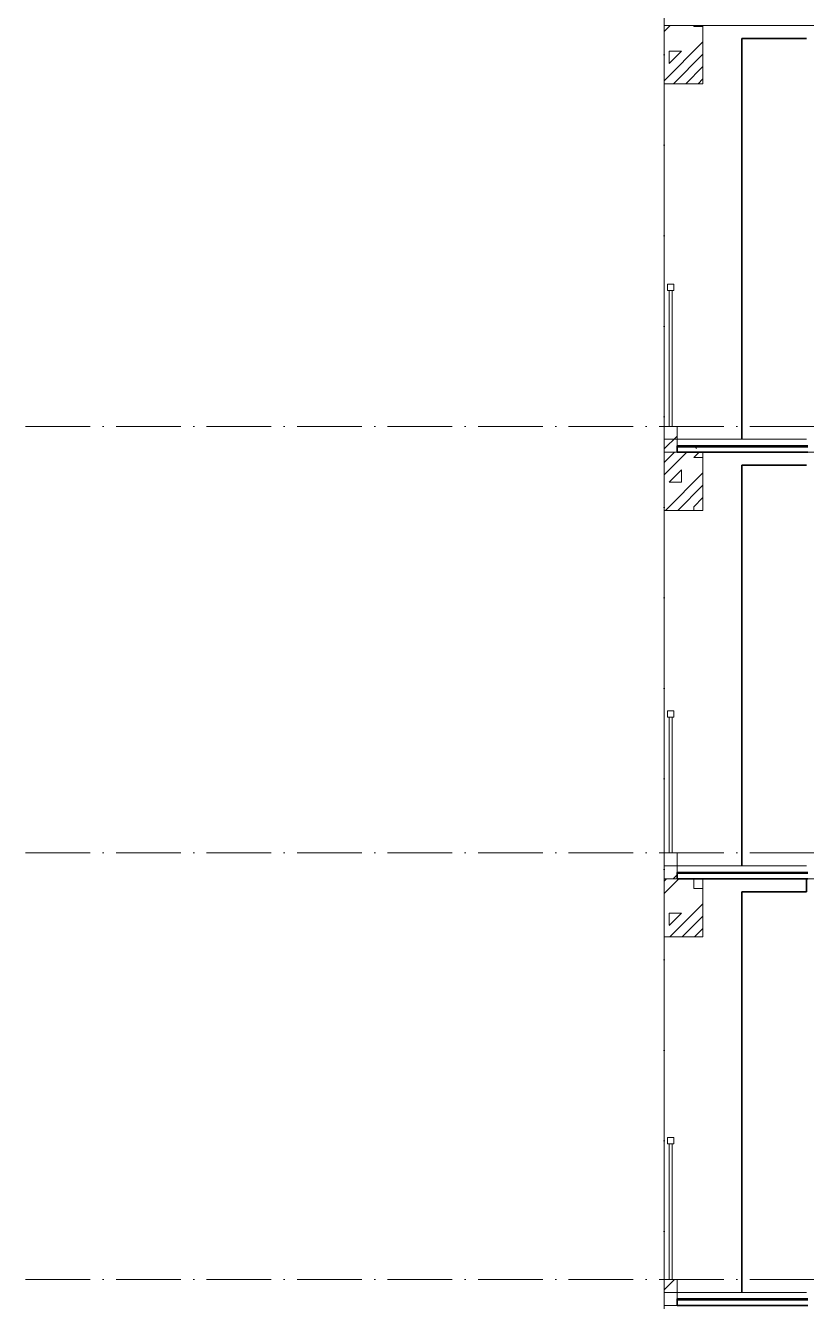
# Model space of a CAD drawing. Header units: millimetres. Extents: x -4940 to 55609, y -15283 to 93540.
# Drawn here: x -4940 to 1100, y 48100 to 58000 of the extents above; entities that cross this region are included whole.
import ezdxf

# ---------------------------------------------------------------- set-up
doc = ezdxf.new("R2010")
doc.units = ezdxf.units.MM
doc.linetypes.add('Grid Line', pattern=[14, 10, -2, 0, -2])
for name, color, linetype, lineweight in [('A-FLOR-HRAL', 41, 'Continuous', 5), ('A-FLOR-MCUT', 3, 'Continuous', 9), ('HATCH-TUONG', 152, 'Continuous', 9), ('NET CAT', 3, 'Continuous', 5), ('NET CATConcrete', 3, 'Continuous', 5), ('NET THAY 2', 55, 'Continuous', 5), ('NET-CAT', 3, 'Continuous', 9), ('NET-THAY', 2, 'Continuous', 15), ('TRUC', 225, 'Continuous', 5)]:
    doc.layers.add(name, color=color, linetype=linetype, lineweight=lineweight)
pattern_1 = [(45, (21278.48, 39800), (-141.4214, 141.4214), [])]
pattern_2 = [(45, (21373.7, 39800), (-476.246, 476.246), []), (45, (21469, 39800), (-476.246, 476.246), []), (45, (21278.5, 39800), (-476.246, 476.246), []), (45, (21754.7, 39800), (-476.246, 476.246), []), (45, (21850, 39800), (-476.246, 476.246), []), (0, (21659.5, 39895.25), (0, 952.5), [95.25, -857.25]), (0, (21754.7, 39990.5), (0, 952.5), [95.25, -857.25]), (45, (21659.5, 39895.25), (0, 952.491), [134.684, -1212.342]), (45, (21754.7, 39895.25), (0, 952.491), [134.684, -1212.342]), (0, (21659.5, 39895.25), (0, 952.5), [95.25, -857.25]), (90, (21183.2, 39895.25), (-952.5, 6e-14), [95.25, -857.25]), (90, (21278.5, 39895.25), (-952.5, 6e-14), [190.5, -762]), (45, (21183.2, 39990.5), (0, 952.491), [134.684, -1212.342]), (90, (22040.5, 40181), (-952.5, 6e-14), [95.25, -857.25]), (0, (21945.2, 40181), (0, 952.5), [95.25, -857.25]), (45, (21945.2, 40181), (0, 952.491), [134.684, -1212.342]), (0, (22135.7, 39895.25), (0, 952.5), [95.25, -857.25]), (0, (22135.7, 40371.5), (0, 952.5), [95.25, -857.25]), (90, (22326.2, 40466.75), (-952.5, 6e-14), [95.25, -857.25]), (45, (22135.7, 40371.5), (0, 952.491), [269.367, -1077.66]), (45, (22231, 40371.5), (0, 952.491), [134.684, -1212.342]), (45, (22421.5, 40562), (0, 952.491), [134.684, -1212.342]), (0, (22421.5, 40657.25), (0, 952.5), [95.25, -857.25]), (90, (22421.5, 40562), (-952.5, 6e-14), [95.25, -857.25]), (0, (21754.7, 40562), (0, 952.5), [95.25, -857.25]), (0, (21945.2, 40657.25), (0, 952.5), [95.25, -857.25]), (90, (21850, 40562), (-952.5, 6e-14), [95.25, -857.25]), (90, (21945.2, 40562), (-952.5, 6e-14), [95.25, -857.25]), (45, (21754.7, 40562), (0, 952.491), [134.684, -1212.342]), (45, (21945.2, 40562), (0, 952.491), [134.684, -1212.342]), (135, (21397.46, 40014.8), (-952.491, 6e-14), [134.684, -1212.342]), (135, (21516.6, 40133.4), (-952.491, 6e-14), [134.683, -1212.342]), (135, (21588.04, 40204.8), (-952.491, 6e-14), [134.683, -1212.342]), (135, (21611.85, 40228.6), (-952.491, 6e-14), [134.683, -1212.342]), (135, (21659.5, 40276.25), (-952.491, 6e-14), [134.683, -1212.342]), (135, (21683.3, 40300.06), (-952.491, 6e-14), [134.683, -1212.342]), (135, (21754.7, 40371.5), (-952.491, 6e-14), [134.683, -1212.342]), (135, (21802.35, 40419.1), (-952.491, 6e-14), [134.683, -1212.342]), (45, (21397.46, 40014.8), (0, 952.491), [95.25, -1251.775]), (45, (21516.6, 40133.4), (0, 952.491), [67.36, -1279.665]), (45, (21683.3, 40300.06), (0, 952.491), [67.36, -1279.665]), (45, (21588.04, 40395.3), (0, 952.491), [67.36, -1279.665]), (45, (21754.7, 40371.5), (0, 952.491), [67.36, -1279.665]), (45, (21659.5, 40466.75), (0, 952.491), [67.36, -1279.665]), (0, (21302.7, 40109.5), (0, 952.5), [190.043, -762.457]), (0, (21516.6, 40323.9), (0, 952.5), [95.25, -857.25])]

# ---------------------------------------------------------------- blocks, each defined once
blk = doc.blocks.new('Railing - 25mm-77671-MẶT CẮT A-A')
at = {"layer": 'NET THAY 2', "color": 130, "lineweight": 9}
for p, q in [((42537.4, 22950), (42537.4, 21900)), ((42562.4, 21900), (42562.4, 22950))]:
    blk.add_line(p, q, dxfattribs=at)
blk = doc.blocks.new('Railing - Railing-227121-MẶT CẮT A-A')
at = {"layer": 'A-FLOR-HRAL', "color": 130, "lineweight": 9}
for p, q in [((24.9, 23000), (24.9, 22950)), ((74.9, 23000), (24.9, 23000)), ((74.9, 22950), (74.9, 23000)), ((24.9, 22950), (74.9, 22950))]:
    blk.add_line(p, q, dxfattribs=at)
at = {"extrusion": (0, 0, -1), "zscale": -1}
blk.add_blockref('Railing - 25mm-77671-MẶT CẮT A-A', (-42599.9, 0), dxfattribs=at)
blk = doc.blocks.new('ALC1807-ASCENT PLAZA-TANG DIEN HINH-TANG 5_rvt-9-MẶT CẮT A-A')
at = {"layer": 'HATCH-TUONG'}
h = blk.add_hatch(dxfattribs=at)
h.set_pattern_fill('FP_10', color=130, style=0, pattern_type=2)
h.set_pattern_definition(pattern_1)
h.paths.add_polyline_path([(-0.1, 48100), (99.9, 48100), (99.9, 48300), (-0.1, 48300)], flags=0)
at = {"layer": 'A-FLOR-MCUT', "color": 130}
blk.add_line((1109.9, 48140), (99.9, 48140), dxfattribs=at)
at = {"layer": 'NET-CAT', "color": 130}
for p, q in [((-0.1, 48300), (-0.1, 48100)), ((99.9, 48300), (-0.1, 48300)), ((99.9, 48100), (99.9, 48300)), ((-0.1, 48100), (99.9, 48100))]:
    blk.add_line(p, q, dxfattribs=at)
at = {"layer": 'NET-CAT', "color": 50, "lineweight": 35}
for p, q in [((1109.9, 48150), (99.9, 48150)), ((99.9, 48150), (99.9, 48100)), ((99.9, 48100), (1109.9, 48100))]:
    blk.add_line(p, q, dxfattribs=at)
at = {"layer": 'NET-THAY', "color": 50, "lineweight": 35}
for p, q in [((1099.9, 51300), (1099.9, 51400)), ((599.9, 48200), (599.9, 51300)), ((599.9, 51300), (699.9, 51300)), ((1099.9, 51300), (699.9, 51300))]:
    blk.add_line(p, q, dxfattribs=at)
at = {"color": 50, "lineweight": 35}
blk.add_blockref('Railing - Railing-227121-MẶT CẮT A-A', (0, 26400), dxfattribs=at)
blk = doc.blocks.new('ALC1807-ASCENT PLAZA-TANG DIEN HINH-TANG 5_rvt-10-MẶT CẮT A-A')
at = {"layer": 'HATCH-TUONG'}
h = blk.add_hatch(dxfattribs=at)
h.set_pattern_fill('FP_10', color=130, style=0, pattern_type=2)
h.set_pattern_definition(pattern_1)
h.paths.add_polyline_path([(-0.1, 51400), (99.9, 51400), (99.9, 51600), (-0.1, 51600)], flags=0)
at = {"layer": 'A-FLOR-MCUT', "color": 130}
blk.add_line((1109.9, 51440), (99.9, 51440), dxfattribs=at)
at = {"layer": 'NET-CAT', "color": 130}
for p, q in [((-0.1, 51600), (-0.1, 51400)), ((99.9, 51600), (-0.1, 51600)), ((99.9, 51400), (99.9, 51600)), ((-0.1, 51400), (99.9, 51400))]:
    blk.add_line(p, q, dxfattribs=at)
at = {"layer": 'NET-CAT', "color": 50, "lineweight": 35}
for p, q in [((1109.9, 51450), (99.9, 51450)), ((99.9, 51450), (99.9, 51400)), ((99.9, 51400), (1109.9, 51400))]:
    blk.add_line(p, q, dxfattribs=at)
at = {"layer": 'NET-THAY', "color": 50, "lineweight": 35}
for p, q in [((599.9, 51500), (599.9, 54600)), ((599.9, 54600), (699.9, 54600)), ((1099.9, 54600), (699.9, 54600))]:
    blk.add_line(p, q, dxfattribs=at)
at = {"color": 50, "lineweight": 35}
blk.add_blockref('Railing - Railing-227121-MẶT CẮT A-A', (0, 29700), dxfattribs=at)
blk = doc.blocks.new('ALC1807-ASCENT PLAZA-TANG DIEN HINH-TANG 5_rvt-11-MẶT CẮT A-A')
at = {"layer": 'HATCH-TUONG'}
h = blk.add_hatch(dxfattribs=at)
h.set_pattern_fill('FP_10', color=130, style=0, pattern_type=2)
h.set_pattern_definition(pattern_1)
h.paths.add_polyline_path([(-0.1, 54700), (99.9, 54700), (99.9, 54900), (-0.1, 54900)], flags=0)
at = {"layer": 'NET CAT', "lineweight": 9}
h = blk.add_hatch(dxfattribs=at)
h.set_pattern_fill('FP_9', color=130, style=0, pattern_type=2)
h.set_pattern_definition([(0, (21278.48, 39800), (1625.6, 406.4), [67.056, -1152.144, 67.056, -1152.144, -6502.4]), (0, (21278.48, 39800), (1625.6, 406.4), [-2438.4, 67.056, -2371.344, 67.056, -1152.144, -2844.8]), (0, (21278.48, 39800), (1625.6, 406.4), [-6096, 67.056, -745.744, 67.056, -1964.944]), (120, (21888.08, 40003.2), (-1164.753, 1204.611), [67.056, -1152.144, 67.056, -7654.544]), (120, (21888.08, 40003.2), (-1164.753, 1204.611), [-1286.256, -1152.144, 67.056, -2371.344, -4064]), (120, (21888.08, 40003.2), (-1164.753, 1204.611), [-4876.8, 67.056, -1152.144, 67.056, -2777.744]), (120, (21888.08, 40003.2), (-1164.753, 1204.611), [-6163.056, -745.744, 67.056, -1964.944]), (240, (22091.28, 40816), (-460.847, -1611.011), [67.056, -1152.144, 67.056, -7654.544]), (240, (22091.28, 40816), (-460.847, -1611.011), [-1286.256, -1152.144, 67.056, -2371.344, -4064]), (240, (22091.28, 40816), (-460.847, -1611.011), [-4876.8, 67.056, -1152.144, 67.056, -2777.744]), (240, (22091.28, 40816), (-460.847, -1611.011), [-6163.056, -745.744, 67.056, -1964.944])])
h.paths.add_polyline_path([(99.9, 54700), (1109.9, 54700), (1109.9, 54740), (99.9, 54740)], flags=0)
at = {"layer": 'A-FLOR-MCUT', "color": 130}
blk.add_line((1109.9, 54740), (99.9, 54740), dxfattribs=at)
at = {"layer": 'NET-CAT', "color": 130}
for p, q in [((-0.1, 54900), (-0.1, 54700)), ((99.9, 54900), (-0.1, 54900)), ((99.9, 54700), (99.9, 54900)), ((-0.1, 54700), (99.9, 54700))]:
    blk.add_line(p, q, dxfattribs=at)
at = {"layer": 'NET-CAT', "color": 50, "lineweight": 35}
for p, q in [((1109.9, 54750), (99.9, 54750)), ((99.9, 54750), (99.9, 54700)), ((99.9, 54700), (1109.9, 54700))]:
    blk.add_line(p, q, dxfattribs=at)
at = {"layer": 'NET-THAY', "color": 50, "lineweight": 35}
for p, q in [((599.9, 54800), (599.9, 57900)), ((599.9, 57900), (699.9, 57900)), ((1099.9, 57900), (699.9, 57900))]:
    blk.add_line(p, q, dxfattribs=at)
at = {"color": 50, "lineweight": 35}
blk.add_blockref('Railing - Railing-227121-MẶT CẮT A-A', (0, 33000), dxfattribs=at)

msp = doc.modelspace()

# ---------------------------------------------------------------- hatches: boundary and pattern name
at = {"layer": 'NET CATConcrete'}
h = msp.add_hatch(dxfattribs=at)
h.set_pattern_fill('FP_1', color=256, style=0, pattern_type=2)
h.set_pattern_definition(pattern_2)
h.paths.add_polyline_path([(299.9, 57550), (299.9, 58000), (-0.1, 58000), (-0.1, 57550)], flags=0)
h = msp.add_hatch(dxfattribs=at)
h.set_pattern_fill('FP_1', color=256, style=0, pattern_type=2)
h.set_pattern_definition(pattern_2)
h.paths.add_polyline_path([(299.9, 54250), (299.9, 54700), (-0.1, 54700), (-0.1, 54250)], flags=0)
h = msp.add_hatch(dxfattribs=at)
h.set_pattern_fill('FP_1', color=256, style=0, pattern_type=2)
h.set_pattern_definition(pattern_2)
h.paths.add_polyline_path([(299.9, 50950), (299.9, 51400), (-0.1, 51400), (-0.1, 50950)], flags=0)

# ---------------------------------------------------------------- linework, layer by layer
at = {"layer": 'NET CAT', "lineweight": 13}
for p, q in [((-0.1, 58000), (-0.1, 57550)), ((299.9, 57550), (299.9, 58000)), ((-0.1, 57550), (299.9, 57550)), ((-0.1, 54700), (-0.1, 54250)), ((299.9, 54250), (299.9, 54700)), ((-0.1, 54250), (299.9, 54250)), ((-0.1, 51400), (-0.1, 50950)), ((299.9, 50950), (299.9, 51400)), ((-0.1, 50950), (299.9, 50950))]:
    msp.add_line(p, q, dxfattribs=at)
at = {"layer": 'NET CAT'}
for p, q in [((-0.1, 57550), (-0.1, 54900)), ((-0.1, 54250), (-0.1, 51600)), ((-0.1, 50950), (-0.1, 48300))]:
    msp.add_line(p, q, dxfattribs=at)
at = {"layer": 'NET CATConcrete'}
for p, q in [((299.9, 58000), (-0.1, 58000)), ((299.9, 54700), (-0.1, 54700)), ((299.9, 51400), (-0.1, 51400))]:
    msp.add_line(p, q, dxfattribs=at)
at = {"layer": 'NET-CAT', "lineweight": 15}
for p, q in [((-0.1, 58100), (-0.1, 58000)), ((299.9, 58000), (11299.9, 58000)), ((1099.9, 54800), (-0.1, 54800)), ((-0.1, 54800), (-0.1, 54700)), ((299.9, 54700), (11299.9, 54700)), ((1099.9, 51500), (-0.1, 51500)), ((-0.1, 51500), (-0.1, 51400)), ((299.9, 51400), (11299.9, 51400)), ((1099.9, 48200), (-0.1, 48200)), ((-0.1, 48200), (-0.1, 48100))]:
    msp.add_line(p, q, dxfattribs=at)
at = {"layer": 'NET-THAY', "lineweight": 9}
for p, q in [((-0.1, 58000), (299.9, 58000)), ((-0.1, 54700), (299.9, 54700)), ((-0.1, 51400), (299.9, 51400))]:
    msp.add_line(p, q, dxfattribs=at)
at = {"layer": 'TRUC', "linetype": 'Grid Line', "ltscale": 50}
for p, q in [((-0.1, -12136), (-0.1, 93540.4)), ((-4939.7, 54900), (51521, 54900)), ((-4939.7, 51600), (51521, 51600)), ((-4939.7, 48300), (51521, 48300))]:
    msp.add_line(p, q, dxfattribs=at)

# ---------------------------------------------------------------- block references
at = {"lineweight": 5}
for name in ['ALC1807-ASCENT PLAZA-TANG DIEN HINH-TANG 5_rvt-11-MẶT CẮT A-A', 'ALC1807-ASCENT PLAZA-TANG DIEN HINH-TANG 5_rvt-10-MẶT CẮT A-A', 'ALC1807-ASCENT PLAZA-TANG DIEN HINH-TANG 5_rvt-9-MẶT CẮT A-A']:
    msp.add_blockref(name, (0, 0), dxfattribs=at)

doc.saveas('drawing.dxf')
